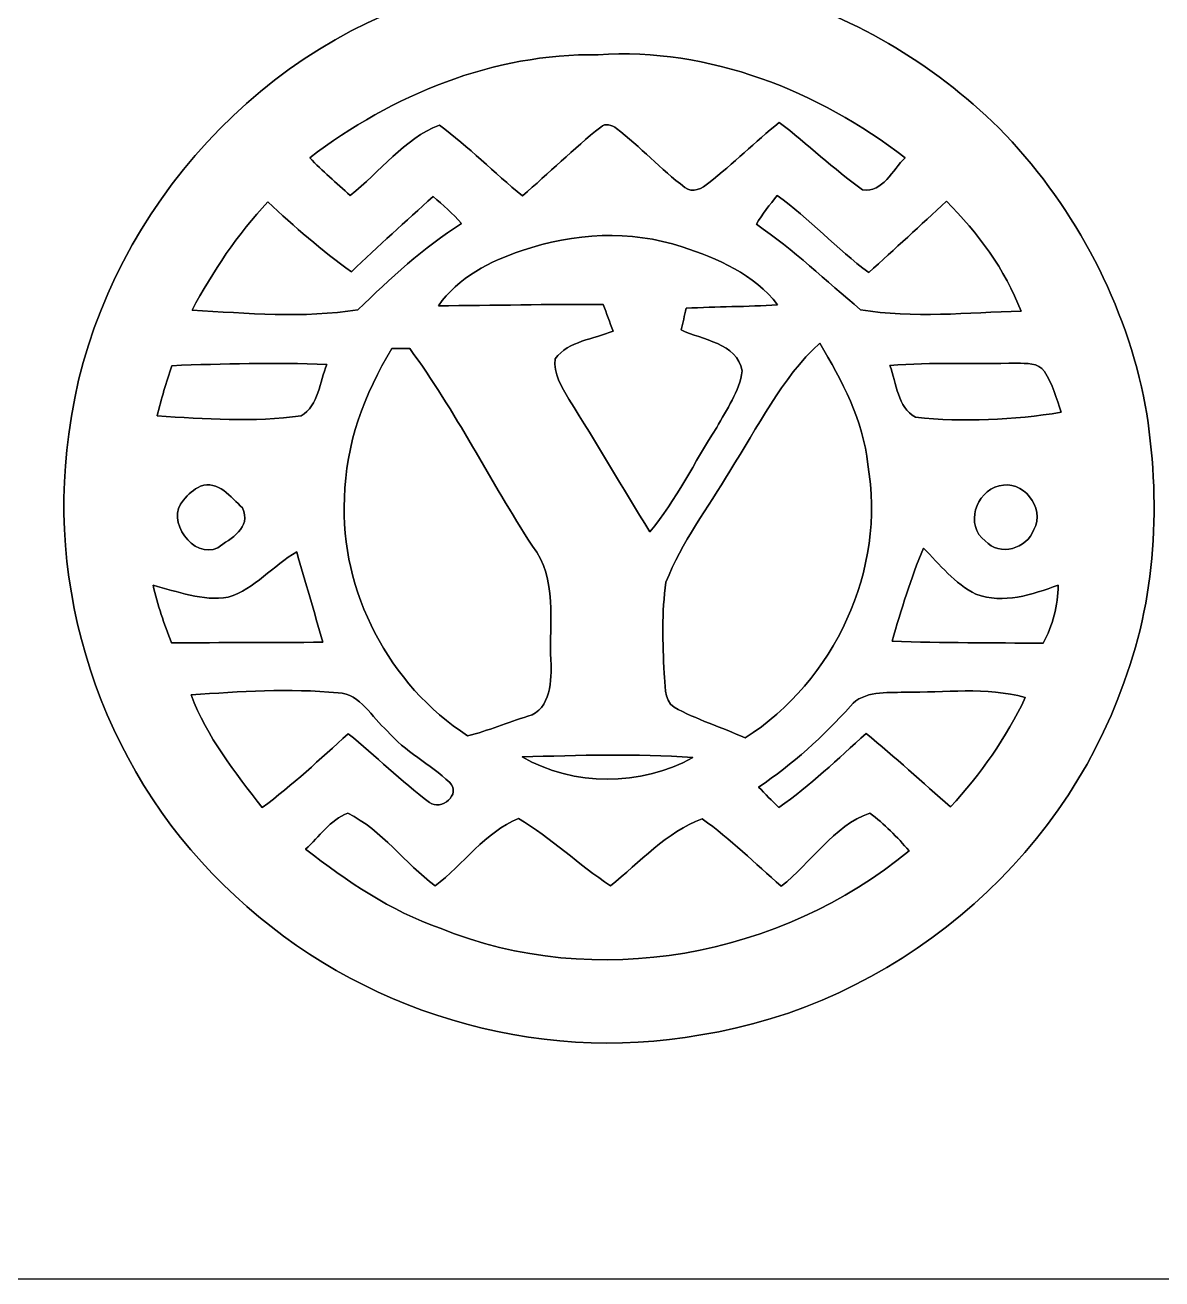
# Model space of a CAD drawing. Header units: centimetres. Extents: x -16.8 to 16.8, y -16.7 to 16.7.
# Drawn here: x -2.33 to 6.81, y -16.67 to -6.59 of the extents above; entities that cross this region are included whole.
import ezdxf

# ---------------------------------------------------------------- set-up
doc = ezdxf.new("R2010")
doc.units = ezdxf.units.CM
doc.header["$MEASUREMENT"] = 0
doc.layers.add('Layer 1', color=7, linetype='Continuous')

msp = doc.modelspace()

# ---------------------------------------------------------------- linework, layer by layer
at = {"layer": 'Layer 1', "color": 7}
for points, knots in [([(-16.77458, 16.66875), (-16.77458, 16.66875), (16.77458, 16.66875), (16.77458, 16.66875), (16.77458, 16.66875), (16.77458, 16.66875), (16.77458, -16.66875), (16.77458, -16.66875), (16.77458, -16.66875), (16.77458, -16.66875), (-16.77458, -16.66875), (-16.77458, -16.66875), (-16.77458, -16.66875), (-16.77458, -16.66875), (-16.77458, 16.66875), (-16.77458, 16.66875), (-16.77458, 16.66875), (-16.77458, 16.66875), (-16.77458, 16.66875), (-16.77458, 16.66875)], [0, 0, 0, 0, 0.16666667, 0.16666667, 0.16666667, 0.16666667, 0.33333333, 0.33333333, 0.33333333, 0.33333333, 0.5, 0.5, 0.5, 0.5, 0.66666667, 0.66666667, 0.66666667, 0.66666667, 1, 1, 1, 1]), ([(1.52083, -4.23827), (1.41464, -4.50462), (1.50424, -4.79143), (1.58362, -5.05107), (1.58362, -5.05107), (1.32256, -5.3781), (1.46262, -5.8233), (1.42734, -6.20501), (1.42734, -6.20501), (1.22908, -6.27521), (1.02482, -6.32777), (0.82762, -6.4008), (0.82762, -6.4008), (-0.65334, -6.92256), (-1.78435, -8.31956), (-1.98014, -9.87848), (-1.98014, -9.87848), (-2.17099, -11.23491), (-1.65911, -12.66649), (-0.64206, -13.58865), (-0.64206, -13.58865), (0.34114, -14.51857), (1.76742, -14.94719), (3.10056, -14.7066), (3.10056, -14.7066), (4.63585, -14.46671), (5.99475, -13.33782), (6.50275, -11.86815), (6.50275, -11.86815), (6.7758, -11.1379), (6.80014, -10.33392), (6.65939, -9.57227), (6.65939, -9.57227), (6.48617, -8.76229), (6.07519, -8.00735), (5.49487, -7.41645), (5.49487, -7.41645), (4.96394, -6.8901), (4.29824, -6.50487), (3.57964, -6.29955), (3.57964, -6.29955), (3.49497, -6.24911), (3.33057, -6.25687), (3.29142, -6.14362), (3.29142, -6.14362), (3.24767, -5.81166), (3.37714, -5.43736), (3.18805, -5.13786), (3.18805, -5.13786), (3.09104, -5.00662), (3.21486, -4.86339), (3.23674, -4.72863), (3.23674, -4.72863), (3.33093, -4.39385), (3.16653, -4.04072), (2.89913, -3.83999), (2.89913, -3.83999), (2.46556, -3.47592), (1.68981, -3.69111), (1.52083, -4.23827), (1.52083, -4.23827), (1.52083, -4.23827), (1.52083, -4.23827), (1.52083, -4.23827)], [0, 0, 0, 0, 0.05882353, 0.05882353, 0.05882353, 0.05882353, 0.11764706, 0.11764706, 0.11764706, 0.11764706, 0.17647059, 0.17647059, 0.17647059, 0.17647059, 0.23529412, 0.23529412, 0.23529412, 0.23529412, 0.29411765, 0.29411765, 0.29411765, 0.29411765, 0.35294118, 0.35294118, 0.35294118, 0.35294118, 0.41176471, 0.41176471, 0.41176471, 0.41176471, 0.47058824, 0.47058824, 0.47058824, 0.47058824, 0.52941176, 0.52941176, 0.52941176, 0.52941176, 0.58823529, 0.58823529, 0.58823529, 0.58823529, 0.64705882, 0.64705882, 0.64705882, 0.64705882, 0.70588235, 0.70588235, 0.70588235, 0.70588235, 0.76470588, 0.76470588, 0.76470588, 0.76470588, 0.82352941, 0.82352941, 0.82352941, 0.82352941, 0.88235294, 0.88235294, 0.88235294, 0.88235294, 1, 1, 1, 1]), ([(-0.04339, -7.65563), (0.61948, -7.14904), (1.43157, -6.81602), (2.27506, -6.82731), (2.27506, -6.82731), (3.1683, -6.7691), (4.04389, -7.11659), (4.74239, -7.65634), (4.74239, -7.65634), (4.64185, -7.74876), (4.56318, -7.9435), (4.4002, -7.91281), (4.4002, -7.91281), (4.1656, -7.747), (3.95958, -7.54415), (3.72992, -7.37129), (3.72992, -7.37129), (3.53836, -7.52969), (3.35844, -7.70184), (3.16512, -7.85812), (3.16512, -7.85812), (3.11256, -7.89905), (3.03283, -7.94844), (2.97215, -7.89376), (2.97215, -7.89376), (2.77707, -7.74982), (2.61549, -7.56603), (2.42182, -7.42103), (2.42182, -7.42103), (2.38866, -7.39211), (2.33045, -7.37553), (2.29517, -7.40869), (2.29517, -7.40869), (2.0768, -7.58296), (1.87889, -7.78122), (1.66617, -7.96219), (1.66617, -7.96219), (1.43898, -7.77769), (1.23366, -7.56708), (0.99871, -7.39316), (0.99871, -7.39316), (0.71473, -7.50323), (0.52105, -7.77169), (0.28187, -7.95831), (0.28187, -7.95831), (0.1711, -7.85954), (0.05786, -7.76393), (-0.04339, -7.65563)], [0, 0, 0, 0, 0.07692308, 0.07692308, 0.07692308, 0.07692308, 0.15384615, 0.15384615, 0.15384615, 0.15384615, 0.23076923, 0.23076923, 0.23076923, 0.23076923, 0.30769231, 0.30769231, 0.30769231, 0.30769231, 0.38461538, 0.38461538, 0.38461538, 0.38461538, 0.46153846, 0.46153846, 0.46153846, 0.46153846, 0.53846154, 0.53846154, 0.53846154, 0.53846154, 0.61538462, 0.61538462, 0.61538462, 0.61538462, 0.69230769, 0.69230769, 0.69230769, 0.69230769, 0.76923077, 0.76923077, 0.76923077, 0.76923077, 0.84615385, 0.84615385, 0.84615385, 0.84615385, 1, 1, 1, 1]), ([(3.71299, -7.95831), (3.9751, -8.14564), (4.19135, -8.38764), (4.45029, -8.57885), (4.45029, -8.57885), (4.65878, -8.38835), (4.86763, -8.1982), (5.07365, -8.00523), (5.07365, -8.00523), (5.32589, -8.25712), (5.54567, -8.5538), (5.67443, -8.88859), (5.67443, -8.88859), (5.24581, -8.90129), (4.80589, -8.9475), (4.38326, -8.87765), (4.38326, -8.87765), (4.10774, -8.64482), (3.84563, -8.39541), (3.54683, -8.19079), (3.54683, -8.19079), (3.59269, -8.10683), (3.65654, -8.03451), (3.71299, -7.95831)], [0, 0, 0, 0, 0.14285714, 0.14285714, 0.14285714, 0.14285714, 0.28571429, 0.28571429, 0.28571429, 0.28571429, 0.42857143, 0.42857143, 0.42857143, 0.42857143, 0.57142857, 0.57142857, 0.57142857, 0.57142857, 0.71428571, 0.71428571, 0.71428571, 0.71428571, 1, 1, 1, 1]), ([(0.29175, -8.57179), (0.50694, -8.36648), (0.72919, -8.16892), (0.94791, -7.96749), (0.94791, -7.96749), (1.02799, -8.03487), (1.10525, -8.10613), (1.17616, -8.18374), (1.17616, -8.18374), (0.86854, -8.37777), (0.60431, -8.62718), (0.34396, -8.87836), (0.34396, -8.87836), (-0.09278, -8.9475), (-0.54751, -8.90588), (-0.98954, -8.88189), (-0.98954, -8.88189), (-0.82303, -8.56791), (-0.62371, -8.27052), (-0.37994, -8.01123), (-0.37994, -8.01123), (-0.16545, -8.20879), (0.05221, -8.40458), (0.29175, -8.57179)], [0, 0, 0, 0, 0.14285714, 0.14285714, 0.14285714, 0.14285714, 0.28571429, 0.28571429, 0.28571429, 0.28571429, 0.42857143, 0.42857143, 0.42857143, 0.42857143, 0.57142857, 0.57142857, 0.57142857, 0.57142857, 0.71428571, 0.71428571, 0.71428571, 0.71428571, 1, 1, 1, 1]), ([(1.66511, -8.40246), (2.0761, -8.25818), (2.53436, -8.23524), (2.95028, -8.37177), (2.95028, -8.37177), (3.23533, -8.4642), (3.52954, -8.59367), (3.71722, -8.83708), (3.71722, -8.83708), (3.47274, -8.85578), (3.22721, -8.85049), (2.98309, -8.86636), (2.98309, -8.86636), (2.96933, -8.92387), (2.95522, -8.98137), (2.94146, -9.03923), (2.94146, -9.03923), (3.10974, -9.12178), (3.38949, -9.14329), (3.43288, -9.36872), (3.43288, -9.36872), (3.41312, -9.53629), (3.30482, -9.67811), (3.22792, -9.82451), (3.22792, -9.82451), (3.04765, -10.10285), (2.90513, -10.408), (2.68993, -10.66236), (2.68993, -10.66236), (2.47121, -10.30852), (2.26166, -9.94904), (2.03941, -9.59732), (2.03941, -9.59732), (1.98261, -9.49819), (1.9117, -9.39059), (1.92969, -9.271), (1.92969, -9.271), (2.04047, -9.12707), (2.23661, -9.11542), (2.3943, -9.04946), (2.3943, -9.04946), (2.36961, -8.97714), (2.34315, -8.90552), (2.31458, -8.83497), (2.31458, -8.83497), (1.8729, -8.83179), (1.43193, -8.84449), (0.9906, -8.84555), (0.9906, -8.84555), (1.149, -8.61907), (1.40829, -8.48572), (1.66511, -8.40246)], [0, 0, 0, 0, 0.07142857, 0.07142857, 0.07142857, 0.07142857, 0.14285714, 0.14285714, 0.14285714, 0.14285714, 0.21428571, 0.21428571, 0.21428571, 0.21428571, 0.28571429, 0.28571429, 0.28571429, 0.28571429, 0.35714286, 0.35714286, 0.35714286, 0.35714286, 0.42857143, 0.42857143, 0.42857143, 0.42857143, 0.5, 0.5, 0.5, 0.5, 0.57142857, 0.57142857, 0.57142857, 0.57142857, 0.64285714, 0.64285714, 0.64285714, 0.64285714, 0.71428571, 0.71428571, 0.71428571, 0.71428571, 0.78571429, 0.78571429, 0.78571429, 0.78571429, 0.85714286, 0.85714286, 0.85714286, 0.85714286, 1, 1, 1, 1]), ([(3.33199, -10.17517), (3.56059, -9.82345), (3.74297, -9.43257), (4.05659, -9.14506), (4.05659, -9.14506), (4.23227, -9.44809), (4.40831, -9.76595), (4.44182, -10.12155), (4.44182, -10.12155), (4.59352, -10.96504), (4.17336, -11.86427), (3.45546, -12.32006), (3.45546, -12.32006), (3.26672, -12.23257), (3.06529, -12.17401), (2.88466, -12.07135), (2.88466, -12.07135), (2.80035, -12.01632), (2.81517, -11.87803), (2.80494, -11.80077), (2.80494, -11.80077), (2.794, -11.55629), (2.78518, -11.309), (2.81975, -11.06734), (2.81975, -11.06734), (2.94569, -10.74632), (3.15842, -10.4708), (3.33199, -10.17517)], [0, 0, 0, 0, 0.125, 0.125, 0.125, 0.125, 0.25, 0.25, 0.25, 0.25, 0.375, 0.375, 0.375, 0.375, 0.5, 0.5, 0.5, 0.5, 0.625, 0.625, 0.625, 0.625, 0.75, 0.75, 0.75, 0.75, 1, 1, 1, 1]), ([(0.6156, -9.18916), (0.66358, -9.1888), (0.71155, -9.1888), (0.76024, -9.18916), (0.76024, -9.18916), (1.12924, -9.69292), (1.40758, -10.25454), (1.7466, -10.77807), (1.7466, -10.77807), (1.95192, -11.03701), (1.87784, -11.38978), (1.89512, -11.69564), (1.89512, -11.69564), (1.90112, -11.85016), (1.89653, -12.09075), (1.71062, -12.14614), (1.71062, -12.14614), (1.54693, -12.19235), (1.39065, -12.26291), (1.22555, -12.30348), (1.22555, -12.30348), (0.59584, -11.89214), (0.19861, -11.14601), (0.23671, -10.39072), (0.23671, -10.39072), (0.24236, -9.96244), (0.39758, -9.55216), (0.6156, -9.18916)], [0, 0, 0, 0, 0.125, 0.125, 0.125, 0.125, 0.25, 0.25, 0.25, 0.25, 0.375, 0.375, 0.375, 0.375, 0.5, 0.5, 0.5, 0.5, 0.625, 0.625, 0.625, 0.625, 0.75, 0.75, 0.75, 0.75, 1, 1, 1, 1]), ([(-1.15111, -9.32744), (-0.7366, -9.31157), (-0.32173, -9.30099), (0.09278, -9.31792), (0.09278, -9.31792), (0.03916, -9.45727), (0.0254, -9.64777), (-0.11113, -9.73032), (-0.11113, -9.73032), (-0.49424, -9.785), (-0.88477, -9.75325), (-1.26965, -9.73173), (-1.26965, -9.73173), (-1.23754, -9.59485), (-1.19627, -9.46044), (-1.15111, -9.32744)], [0, 0, 0, 0, 0.2, 0.2, 0.2, 0.2, 0.4, 0.4, 0.4, 0.4, 0.6, 0.6, 0.6, 0.6, 1, 1, 1, 1]), ([(4.62068, -9.32674), (4.9597, -9.29746), (5.29978, -9.31616), (5.63915, -9.30698), (5.63915, -9.30698), (5.71606, -9.31051), (5.81342, -9.30063), (5.86176, -9.37507), (5.86176, -9.37507), (5.92843, -9.47385), (5.95806, -9.59097), (5.99757, -9.70209), (5.99757, -9.70209), (5.61058, -9.76383), (5.21441, -9.78359), (4.82529, -9.74161), (4.82529, -9.74161), (4.6803, -9.66294), (4.67219, -9.46714), (4.62068, -9.32674)], [0, 0, 0, 0, 0.16666667, 0.16666667, 0.16666667, 0.16666667, 0.33333333, 0.33333333, 0.33333333, 0.33333333, 0.5, 0.5, 0.5, 0.5, 0.66666667, 0.66666667, 0.66666667, 0.66666667, 1, 1, 1, 1]), ([(-0.9211, -10.29688), (-0.78352, -10.24255), (-0.67345, -10.38754), (-0.58491, -10.46939), (-0.58491, -10.46939), (-0.50694, -10.63519), (-0.68086, -10.71457), (-0.7814, -10.79112), (-0.7814, -10.79112), (-0.97896, -10.88672), (-1.20791, -10.56957), (-1.05798, -10.40871), (-1.05798, -10.40871), (-1.02235, -10.36073), (-0.97508, -10.32193), (-0.9211, -10.29688)], [0, 0, 0, 0, 0.2, 0.2, 0.2, 0.2, 0.4, 0.4, 0.4, 0.4, 0.6, 0.6, 0.6, 0.6, 1, 1, 1, 1]), ([(5.49734, -10.29441), (5.68396, -10.2362), (5.87199, -10.46833), (5.77709, -10.64472), (5.77709, -10.64472), (5.72064, -10.79888), (5.50263, -10.86414), (5.38621, -10.73644), (5.38621, -10.73644), (5.22041, -10.61191), (5.30895, -10.33815), (5.49734, -10.29441)], [0, 0, 0, 0, 0.25, 0.25, 0.25, 0.25, 0.5, 0.5, 0.5, 0.5, 1, 1, 1, 1]), ([(-0.69921, -11.18905), (-0.48472, -11.12238), (-0.33867, -10.93399), (-0.14781, -10.82287), (-0.14781, -10.82287), (-0.08079, -11.06629), (-0.0067, -11.30723), (0.06174, -11.55065), (0.06174, -11.55065), (-0.34361, -11.55347), (-0.74859, -11.55382), (-1.15394, -11.55453), (-1.15394, -11.55453), (-1.21426, -11.40425), (-1.26541, -11.25044), (-1.30246, -11.09274), (-1.30246, -11.09274), (-1.10666, -11.14249), (-0.90417, -11.22327), (-0.69921, -11.18905)], [0, 0, 0, 0, 0.16666667, 0.16666667, 0.16666667, 0.16666667, 0.33333333, 0.33333333, 0.33333333, 0.33333333, 0.5, 0.5, 0.5, 0.5, 0.66666667, 0.66666667, 0.66666667, 0.66666667, 1, 1, 1, 1]), ([(4.88985, -10.79324), (5.02038, -10.92623), (5.14103, -11.07969), (5.31178, -11.1633), (5.31178, -11.1633), (5.53367, -11.24761), (5.76262, -11.16647), (5.97253, -11.09204), (5.97253, -11.09204), (5.97288, -11.25537), (5.92737, -11.41448), (5.85258, -11.55912), (5.85258, -11.55912), (5.44759, -11.55347), (5.04261, -11.55771), (4.63832, -11.54218), (4.63832, -11.54218), (4.71064, -11.28924), (4.78719, -11.03595), (4.88985, -10.79324)], [0, 0, 0, 0, 0.16666667, 0.16666667, 0.16666667, 0.16666667, 0.33333333, 0.33333333, 0.33333333, 0.33333333, 0.5, 0.5, 0.5, 0.5, 0.66666667, 0.66666667, 0.66666667, 0.66666667, 1, 1, 1, 1]), ([(-0.99519, -11.97398), (-0.6036, -11.94541), (-0.20814, -11.92036), (0.18415, -11.9567), (0.18415, -11.9567), (0.36759, -11.96411), (0.45367, -12.15707), (0.57961, -12.2622), (0.57961, -12.2622), (0.72073, -12.43154), (0.92392, -12.52784), (1.08162, -12.67813), (1.08162, -12.67813), (1.17863, -12.77303), (1.01177, -12.90884), (0.91899, -12.83899), (0.91899, -12.83899), (0.69215, -12.66543), (0.48719, -12.46576), (0.26599, -12.28619), (0.26599, -12.28619), (0.03986, -12.48904), (-0.18098, -12.7), (-0.42651, -12.88027), (-0.42651, -12.88027), (-0.63994, -12.59522), (-0.87383, -12.31371), (-0.99519, -11.97398)], [0, 0, 0, 0, 0.125, 0.125, 0.125, 0.125, 0.25, 0.25, 0.25, 0.25, 0.375, 0.375, 0.375, 0.375, 0.5, 0.5, 0.5, 0.5, 0.625, 0.625, 0.625, 0.625, 0.75, 0.75, 0.75, 0.75, 1, 1, 1, 1]), ([(4.30389, -12.06359), (4.41113, -11.93694), (4.5907, -11.95811), (4.73922, -11.95246), (4.73922, -11.95246), (5.0606, -11.95564), (5.39327, -11.90731), (5.7083, -11.9948), (5.7083, -11.9948), (5.55625, -12.31865), (5.34811, -12.6111), (5.10716, -12.87463), (5.10716, -12.87463), (4.88209, -12.67672), (4.66055, -12.47457), (4.42948, -12.28372), (4.42948, -12.28372), (4.20123, -12.48869), (3.97898, -12.70247), (3.72745, -12.87886), (3.72745, -12.87886), (3.67206, -12.82488), (3.61774, -12.77056), (3.56482, -12.71482), (3.56482, -12.71482), (3.83963, -12.53137), (4.08305, -12.30771), (4.30389, -12.06359)], [0, 0, 0, 0, 0.125, 0.125, 0.125, 0.125, 0.25, 0.25, 0.25, 0.25, 0.375, 0.375, 0.375, 0.375, 0.5, 0.5, 0.5, 0.5, 0.625, 0.625, 0.625, 0.625, 0.75, 0.75, 0.75, 0.75, 1, 1, 1, 1]), ([(1.66299, -12.47175), (2.11914, -12.46082), (2.57951, -12.44283), (3.0353, -12.47846), (3.0353, -12.47846), (2.61373, -12.70988), (2.08068, -12.71235), (1.66299, -12.47175)], [0, 0, 0, 0, 0.33333333, 0.33333333, 0.33333333, 0.33333333, 1, 1, 1, 1]), ([(-0.0762, -13.21364), (0.03351, -13.11557), (0.1203, -12.97764), (0.26353, -12.92578), (0.26353, -12.92578), (0.53904, -13.06124), (0.72143, -13.32689), (0.96414, -13.50963), (0.96414, -13.50963), (1.19168, -13.33676), (1.36701, -13.07712), (1.63513, -12.96635), (1.63513, -12.96635), (1.89512, -13.12616), (2.11984, -13.33747), (2.37314, -13.50857), (2.37314, -13.50857), (2.60985, -13.32089), (2.82504, -13.0743), (3.1115, -12.97129), (3.1115, -12.97129), (3.33939, -13.13145), (3.53554, -13.33041), (3.74615, -13.51174), (3.74615, -13.51174), (3.98639, -13.32618), (4.16454, -13.02667), (4.45841, -12.92401), (4.45841, -12.92401), (4.57482, -13.01186), (4.6796, -13.11628), (4.77379, -13.22776), (4.77379, -13.22776), (3.74615, -14.08148), (2.24931, -14.35664), (1.00401, -13.85006), (1.00401, -13.85006), (0.60713, -13.70965), (0.25294, -13.47188), (-0.0762, -13.21364)], [0, 0, 0, 0, 0.09090909, 0.09090909, 0.09090909, 0.09090909, 0.18181818, 0.18181818, 0.18181818, 0.18181818, 0.27272727, 0.27272727, 0.27272727, 0.27272727, 0.36363636, 0.36363636, 0.36363636, 0.36363636, 0.45454545, 0.45454545, 0.45454545, 0.45454545, 0.54545455, 0.54545455, 0.54545455, 0.54545455, 0.63636364, 0.63636364, 0.63636364, 0.63636364, 0.72727273, 0.72727273, 0.72727273, 0.72727273, 0.81818182, 0.81818182, 0.81818182, 0.81818182, 1, 1, 1, 1])]:
    msp.add_open_spline(points, degree=3, knots=knots, dxfattribs=at)
at = {"layer": 'Layer 1', "color": 250}
for points, knots in [([(1.52083, -4.23827), (1.68981, -3.69111), (2.46556, -3.47592), (2.89913, -3.83999), (2.89913, -3.83999), (3.16653, -4.04072), (3.33093, -4.39385), (3.23674, -4.72863), (3.23674, -4.72863), (3.21486, -4.86339), (3.09104, -5.00662), (3.18805, -5.13786), (3.18805, -5.13786), (3.37714, -5.43736), (3.24767, -5.81166), (3.29142, -6.14362), (3.29142, -6.14362), (3.33057, -6.25687), (3.49497, -6.24911), (3.57964, -6.29955), (3.57964, -6.29955), (4.29824, -6.50487), (4.96394, -6.8901), (5.49487, -7.41645), (5.49487, -7.41645), (6.07519, -8.00735), (6.48617, -8.76229), (6.65939, -9.57227), (6.65939, -9.57227), (6.80014, -10.33392), (6.7758, -11.1379), (6.50275, -11.86815), (6.50275, -11.86815), (5.99475, -13.33782), (4.63585, -14.46671), (3.10056, -14.7066), (3.10056, -14.7066), (1.76742, -14.94719), (0.34114, -14.51857), (-0.64206, -13.58865), (-0.64206, -13.58865), (-1.65911, -12.66649), (-2.17099, -11.23491), (-1.98014, -9.87848), (-1.98014, -9.87848), (-1.78435, -8.31956), (-0.65334, -6.92256), (0.82762, -6.4008), (0.82762, -6.4008), (1.02482, -6.32777), (1.22908, -6.27521), (1.42734, -6.20501), (1.42734, -6.20501), (1.46262, -5.8233), (1.32256, -5.3781), (1.58362, -5.05107), (1.58362, -5.05107), (1.50424, -4.79143), (1.41464, -4.50462), (1.52083, -4.23827), (1.52083, -4.23827), (1.52083, -4.23827), (1.52083, -4.23827), (1.52083, -4.23827)], [0, 0, 0, 0, 0.05882353, 0.05882353, 0.05882353, 0.05882353, 0.11764706, 0.11764706, 0.11764706, 0.11764706, 0.17647059, 0.17647059, 0.17647059, 0.17647059, 0.23529412, 0.23529412, 0.23529412, 0.23529412, 0.29411765, 0.29411765, 0.29411765, 0.29411765, 0.35294118, 0.35294118, 0.35294118, 0.35294118, 0.41176471, 0.41176471, 0.41176471, 0.41176471, 0.47058824, 0.47058824, 0.47058824, 0.47058824, 0.52941176, 0.52941176, 0.52941176, 0.52941176, 0.58823529, 0.58823529, 0.58823529, 0.58823529, 0.64705882, 0.64705882, 0.64705882, 0.64705882, 0.70588235, 0.70588235, 0.70588235, 0.70588235, 0.76470588, 0.76470588, 0.76470588, 0.76470588, 0.82352941, 0.82352941, 0.82352941, 0.82352941, 0.88235294, 0.88235294, 0.88235294, 0.88235294, 1, 1, 1, 1]), ([(-0.04339, -7.65563), (0.05786, -7.76393), (0.1711, -7.85954), (0.28187, -7.95831), (0.28187, -7.95831), (0.52105, -7.77169), (0.71473, -7.50323), (0.99871, -7.39316), (0.99871, -7.39316), (1.23366, -7.56708), (1.43898, -7.77769), (1.66617, -7.96219), (1.66617, -7.96219), (1.87889, -7.78122), (2.0768, -7.58296), (2.29517, -7.40869), (2.29517, -7.40869), (2.33045, -7.37553), (2.38866, -7.39211), (2.42182, -7.42103), (2.42182, -7.42103), (2.61549, -7.56603), (2.77707, -7.74982), (2.97215, -7.89376), (2.97215, -7.89376), (3.03283, -7.94844), (3.11256, -7.89905), (3.16512, -7.85812), (3.16512, -7.85812), (3.35844, -7.70184), (3.53836, -7.52969), (3.72992, -7.37129), (3.72992, -7.37129), (3.95958, -7.54415), (4.1656, -7.747), (4.4002, -7.91281), (4.4002, -7.91281), (4.56318, -7.9435), (4.64185, -7.74876), (4.74239, -7.65634), (4.74239, -7.65634), (4.04389, -7.11659), (3.1683, -6.7691), (2.27506, -6.82731), (2.27506, -6.82731), (1.43157, -6.81602), (0.61948, -7.14904), (-0.04339, -7.65563), (-0.04339, -7.65563), (-0.04339, -7.65563), (-0.04339, -7.65563), (-0.04339, -7.65563)], [0, 0, 0, 0, 0.07142857, 0.07142857, 0.07142857, 0.07142857, 0.14285714, 0.14285714, 0.14285714, 0.14285714, 0.21428571, 0.21428571, 0.21428571, 0.21428571, 0.28571429, 0.28571429, 0.28571429, 0.28571429, 0.35714286, 0.35714286, 0.35714286, 0.35714286, 0.42857143, 0.42857143, 0.42857143, 0.42857143, 0.5, 0.5, 0.5, 0.5, 0.57142857, 0.57142857, 0.57142857, 0.57142857, 0.64285714, 0.64285714, 0.64285714, 0.64285714, 0.71428571, 0.71428571, 0.71428571, 0.71428571, 0.78571429, 0.78571429, 0.78571429, 0.78571429, 0.85714286, 0.85714286, 0.85714286, 0.85714286, 1, 1, 1, 1]), ([(3.71299, -7.95831), (3.65654, -8.03451), (3.59269, -8.10683), (3.54683, -8.19079), (3.54683, -8.19079), (3.84563, -8.39541), (4.10774, -8.64482), (4.38326, -8.87765), (4.38326, -8.87765), (4.80589, -8.9475), (5.24581, -8.90129), (5.67443, -8.88859), (5.67443, -8.88859), (5.54567, -8.5538), (5.32589, -8.25712), (5.07365, -8.00523), (5.07365, -8.00523), (4.86763, -8.1982), (4.65878, -8.38835), (4.45029, -8.57885), (4.45029, -8.57885), (4.19135, -8.38764), (3.9751, -8.14564), (3.71299, -7.95831), (3.71299, -7.95831), (3.71299, -7.95831), (3.71299, -7.95831), (3.71299, -7.95831)], [0, 0, 0, 0, 0.125, 0.125, 0.125, 0.125, 0.25, 0.25, 0.25, 0.25, 0.375, 0.375, 0.375, 0.375, 0.5, 0.5, 0.5, 0.5, 0.625, 0.625, 0.625, 0.625, 0.75, 0.75, 0.75, 0.75, 1, 1, 1, 1]), ([(0.29175, -8.57179), (0.05221, -8.40458), (-0.16545, -8.20879), (-0.37994, -8.01123), (-0.37994, -8.01123), (-0.62371, -8.27052), (-0.82303, -8.56791), (-0.98954, -8.88189), (-0.98954, -8.88189), (-0.54751, -8.90588), (-0.09278, -8.9475), (0.34396, -8.87836), (0.34396, -8.87836), (0.60431, -8.62718), (0.86854, -8.37777), (1.17616, -8.18374), (1.17616, -8.18374), (1.10525, -8.10613), (1.02799, -8.03487), (0.94791, -7.96749), (0.94791, -7.96749), (0.72919, -8.16892), (0.50694, -8.36648), (0.29175, -8.57179), (0.29175, -8.57179), (0.29175, -8.57179), (0.29175, -8.57179), (0.29175, -8.57179)], [0, 0, 0, 0, 0.125, 0.125, 0.125, 0.125, 0.25, 0.25, 0.25, 0.25, 0.375, 0.375, 0.375, 0.375, 0.5, 0.5, 0.5, 0.5, 0.625, 0.625, 0.625, 0.625, 0.75, 0.75, 0.75, 0.75, 1, 1, 1, 1]), ([(1.66511, -8.40246), (1.40829, -8.48572), (1.149, -8.61907), (0.9906, -8.84555), (0.9906, -8.84555), (1.43193, -8.84449), (1.8729, -8.83179), (2.31458, -8.83497), (2.31458, -8.83497), (2.34315, -8.90552), (2.36961, -8.97714), (2.3943, -9.04946), (2.3943, -9.04946), (2.23661, -9.11542), (2.04047, -9.12707), (1.92969, -9.271), (1.92969, -9.271), (1.9117, -9.39059), (1.98261, -9.49819), (2.03941, -9.59732), (2.03941, -9.59732), (2.26166, -9.94904), (2.47121, -10.30852), (2.68993, -10.66236), (2.68993, -10.66236), (2.90513, -10.408), (3.04765, -10.10285), (3.22792, -9.82451), (3.22792, -9.82451), (3.30482, -9.67811), (3.41312, -9.53629), (3.43288, -9.36872), (3.43288, -9.36872), (3.38949, -9.14329), (3.10974, -9.12178), (2.94146, -9.03923), (2.94146, -9.03923), (2.95522, -8.98137), (2.96933, -8.92387), (2.98309, -8.86636), (2.98309, -8.86636), (3.22721, -8.85049), (3.47274, -8.85578), (3.71722, -8.83708), (3.71722, -8.83708), (3.52954, -8.59367), (3.23533, -8.4642), (2.95028, -8.37177), (2.95028, -8.37177), (2.53436, -8.23524), (2.0761, -8.25818), (1.66511, -8.40246), (1.66511, -8.40246), (1.66511, -8.40246), (1.66511, -8.40246), (1.66511, -8.40246)], [0, 0, 0, 0, 0.06666667, 0.06666667, 0.06666667, 0.06666667, 0.13333333, 0.13333333, 0.13333333, 0.13333333, 0.2, 0.2, 0.2, 0.2, 0.26666667, 0.26666667, 0.26666667, 0.26666667, 0.33333333, 0.33333333, 0.33333333, 0.33333333, 0.4, 0.4, 0.4, 0.4, 0.46666667, 0.46666667, 0.46666667, 0.46666667, 0.53333333, 0.53333333, 0.53333333, 0.53333333, 0.6, 0.6, 0.6, 0.6, 0.66666667, 0.66666667, 0.66666667, 0.66666667, 0.73333333, 0.73333333, 0.73333333, 0.73333333, 0.8, 0.8, 0.8, 0.8, 0.86666667, 0.86666667, 0.86666667, 0.86666667, 1, 1, 1, 1]), ([(3.33199, -10.17517), (3.15842, -10.4708), (2.94569, -10.74632), (2.81975, -11.06734), (2.81975, -11.06734), (2.78518, -11.309), (2.794, -11.55629), (2.80494, -11.80077), (2.80494, -11.80077), (2.81517, -11.87803), (2.80035, -12.01632), (2.88466, -12.07135), (2.88466, -12.07135), (3.06529, -12.17401), (3.26672, -12.23257), (3.45546, -12.32006), (3.45546, -12.32006), (4.17336, -11.86427), (4.59352, -10.96504), (4.44182, -10.12155), (4.44182, -10.12155), (4.40831, -9.76595), (4.23227, -9.44809), (4.05659, -9.14506), (4.05659, -9.14506), (3.74297, -9.43257), (3.56059, -9.82345), (3.33199, -10.17517), (3.33199, -10.17517), (3.33199, -10.17517), (3.33199, -10.17517), (3.33199, -10.17517)], [0, 0, 0, 0, 0.11111111, 0.11111111, 0.11111111, 0.11111111, 0.22222222, 0.22222222, 0.22222222, 0.22222222, 0.33333333, 0.33333333, 0.33333333, 0.33333333, 0.44444444, 0.44444444, 0.44444444, 0.44444444, 0.55555556, 0.55555556, 0.55555556, 0.55555556, 0.66666667, 0.66666667, 0.66666667, 0.66666667, 0.77777778, 0.77777778, 0.77777778, 0.77777778, 1, 1, 1, 1]), ([(0.6156, -9.18916), (0.39758, -9.55216), (0.24236, -9.96244), (0.23671, -10.39072), (0.23671, -10.39072), (0.19861, -11.14601), (0.59584, -11.89214), (1.22555, -12.30348), (1.22555, -12.30348), (1.39065, -12.26291), (1.54693, -12.19235), (1.71062, -12.14614), (1.71062, -12.14614), (1.89653, -12.09075), (1.90112, -11.85016), (1.89512, -11.69564), (1.89512, -11.69564), (1.87784, -11.38978), (1.95192, -11.03701), (1.7466, -10.77807), (1.7466, -10.77807), (1.40758, -10.25454), (1.12924, -9.69292), (0.76024, -9.18916), (0.76024, -9.18916), (0.71155, -9.1888), (0.66358, -9.1888), (0.6156, -9.18916), (0.6156, -9.18916), (0.6156, -9.18916), (0.6156, -9.18916), (0.6156, -9.18916)], [0, 0, 0, 0, 0.11111111, 0.11111111, 0.11111111, 0.11111111, 0.22222222, 0.22222222, 0.22222222, 0.22222222, 0.33333333, 0.33333333, 0.33333333, 0.33333333, 0.44444444, 0.44444444, 0.44444444, 0.44444444, 0.55555556, 0.55555556, 0.55555556, 0.55555556, 0.66666667, 0.66666667, 0.66666667, 0.66666667, 0.77777778, 0.77777778, 0.77777778, 0.77777778, 1, 1, 1, 1]), ([(-1.15111, -9.32744), (-1.19627, -9.46044), (-1.23754, -9.59485), (-1.26965, -9.73173), (-1.26965, -9.73173), (-0.88477, -9.75325), (-0.49424, -9.785), (-0.11113, -9.73032), (-0.11113, -9.73032), (0.0254, -9.64777), (0.03916, -9.45727), (0.09278, -9.31792), (0.09278, -9.31792), (-0.32173, -9.30099), (-0.7366, -9.31157), (-1.15111, -9.32744), (-1.15111, -9.32744), (-1.15111, -9.32744), (-1.15111, -9.32744), (-1.15111, -9.32744)], [0, 0, 0, 0, 0.16666667, 0.16666667, 0.16666667, 0.16666667, 0.33333333, 0.33333333, 0.33333333, 0.33333333, 0.5, 0.5, 0.5, 0.5, 0.66666667, 0.66666667, 0.66666667, 0.66666667, 1, 1, 1, 1]), ([(4.62068, -9.32674), (4.67219, -9.46714), (4.6803, -9.66294), (4.82529, -9.74161), (4.82529, -9.74161), (5.21441, -9.78359), (5.61058, -9.76383), (5.99757, -9.70209), (5.99757, -9.70209), (5.95806, -9.59097), (5.92843, -9.47385), (5.86176, -9.37507), (5.86176, -9.37507), (5.81342, -9.30063), (5.71606, -9.31051), (5.63915, -9.30698), (5.63915, -9.30698), (5.29978, -9.31616), (4.9597, -9.29746), (4.62068, -9.32674), (4.62068, -9.32674), (4.62068, -9.32674), (4.62068, -9.32674), (4.62068, -9.32674)], [0, 0, 0, 0, 0.14285714, 0.14285714, 0.14285714, 0.14285714, 0.28571429, 0.28571429, 0.28571429, 0.28571429, 0.42857143, 0.42857143, 0.42857143, 0.42857143, 0.57142857, 0.57142857, 0.57142857, 0.57142857, 0.71428571, 0.71428571, 0.71428571, 0.71428571, 1, 1, 1, 1]), ([(-0.9211, -10.29688), (-0.97508, -10.32193), (-1.02235, -10.36073), (-1.05798, -10.40871), (-1.05798, -10.40871), (-1.20791, -10.56957), (-0.97896, -10.88672), (-0.7814, -10.79112), (-0.7814, -10.79112), (-0.68086, -10.71457), (-0.50694, -10.63519), (-0.58491, -10.46939), (-0.58491, -10.46939), (-0.67345, -10.38754), (-0.78352, -10.24255), (-0.9211, -10.29688), (-0.9211, -10.29688), (-0.9211, -10.29688), (-0.9211, -10.29688), (-0.9211, -10.29688)], [0, 0, 0, 0, 0.16666667, 0.16666667, 0.16666667, 0.16666667, 0.33333333, 0.33333333, 0.33333333, 0.33333333, 0.5, 0.5, 0.5, 0.5, 0.66666667, 0.66666667, 0.66666667, 0.66666667, 1, 1, 1, 1]), ([(5.49734, -10.29441), (5.30895, -10.33815), (5.22041, -10.61191), (5.38621, -10.73644), (5.38621, -10.73644), (5.50263, -10.86414), (5.72064, -10.79888), (5.77709, -10.64472), (5.77709, -10.64472), (5.87199, -10.46833), (5.68396, -10.2362), (5.49734, -10.29441), (5.49734, -10.29441), (5.49734, -10.29441), (5.49734, -10.29441), (5.49734, -10.29441)], [0, 0, 0, 0, 0.2, 0.2, 0.2, 0.2, 0.4, 0.4, 0.4, 0.4, 0.6, 0.6, 0.6, 0.6, 1, 1, 1, 1]), ([(-0.69921, -11.18905), (-0.90417, -11.22327), (-1.10666, -11.14249), (-1.30246, -11.09274), (-1.30246, -11.09274), (-1.26541, -11.25044), (-1.21426, -11.40425), (-1.15394, -11.55453), (-1.15394, -11.55453), (-0.74859, -11.55382), (-0.34361, -11.55347), (0.06174, -11.55065), (0.06174, -11.55065), (-0.0067, -11.30723), (-0.08079, -11.06629), (-0.14781, -10.82287), (-0.14781, -10.82287), (-0.33867, -10.93399), (-0.48472, -11.12238), (-0.69921, -11.18905), (-0.69921, -11.18905), (-0.69921, -11.18905), (-0.69921, -11.18905), (-0.69921, -11.18905)], [0, 0, 0, 0, 0.14285714, 0.14285714, 0.14285714, 0.14285714, 0.28571429, 0.28571429, 0.28571429, 0.28571429, 0.42857143, 0.42857143, 0.42857143, 0.42857143, 0.57142857, 0.57142857, 0.57142857, 0.57142857, 0.71428571, 0.71428571, 0.71428571, 0.71428571, 1, 1, 1, 1]), ([(4.88985, -10.79324), (4.78719, -11.03595), (4.71064, -11.28924), (4.63832, -11.54218), (4.63832, -11.54218), (5.04261, -11.55771), (5.44759, -11.55347), (5.85258, -11.55912), (5.85258, -11.55912), (5.92737, -11.41448), (5.97288, -11.25537), (5.97253, -11.09204), (5.97253, -11.09204), (5.76262, -11.16647), (5.53367, -11.24761), (5.31178, -11.1633), (5.31178, -11.1633), (5.14103, -11.07969), (5.02038, -10.92623), (4.88985, -10.79324), (4.88985, -10.79324), (4.88985, -10.79324), (4.88985, -10.79324), (4.88985, -10.79324)], [0, 0, 0, 0, 0.14285714, 0.14285714, 0.14285714, 0.14285714, 0.28571429, 0.28571429, 0.28571429, 0.28571429, 0.42857143, 0.42857143, 0.42857143, 0.42857143, 0.57142857, 0.57142857, 0.57142857, 0.57142857, 0.71428571, 0.71428571, 0.71428571, 0.71428571, 1, 1, 1, 1]), ([(-0.99519, -11.97398), (-0.87383, -12.31371), (-0.63994, -12.59522), (-0.42651, -12.88027), (-0.42651, -12.88027), (-0.18098, -12.7), (0.03986, -12.48904), (0.26599, -12.28619), (0.26599, -12.28619), (0.48719, -12.46576), (0.69215, -12.66543), (0.91899, -12.83899), (0.91899, -12.83899), (1.01177, -12.90884), (1.17863, -12.77303), (1.08162, -12.67813), (1.08162, -12.67813), (0.92392, -12.52784), (0.72073, -12.43154), (0.57961, -12.2622), (0.57961, -12.2622), (0.45367, -12.15707), (0.36759, -11.96411), (0.18415, -11.9567), (0.18415, -11.9567), (-0.20814, -11.92036), (-0.6036, -11.94541), (-0.99519, -11.97398), (-0.99519, -11.97398), (-0.99519, -11.97398), (-0.99519, -11.97398), (-0.99519, -11.97398)], [0, 0, 0, 0, 0.11111111, 0.11111111, 0.11111111, 0.11111111, 0.22222222, 0.22222222, 0.22222222, 0.22222222, 0.33333333, 0.33333333, 0.33333333, 0.33333333, 0.44444444, 0.44444444, 0.44444444, 0.44444444, 0.55555556, 0.55555556, 0.55555556, 0.55555556, 0.66666667, 0.66666667, 0.66666667, 0.66666667, 0.77777778, 0.77777778, 0.77777778, 0.77777778, 1, 1, 1, 1]), ([(4.30389, -12.06359), (4.08305, -12.30771), (3.83963, -12.53137), (3.56482, -12.71482), (3.56482, -12.71482), (3.61774, -12.77056), (3.67206, -12.82488), (3.72745, -12.87886), (3.72745, -12.87886), (3.97898, -12.70247), (4.20123, -12.48869), (4.42948, -12.28372), (4.42948, -12.28372), (4.66055, -12.47457), (4.88209, -12.67672), (5.10716, -12.87463), (5.10716, -12.87463), (5.34811, -12.6111), (5.55625, -12.31865), (5.7083, -11.9948), (5.7083, -11.9948), (5.39327, -11.90731), (5.0606, -11.95564), (4.73922, -11.95246), (4.73922, -11.95246), (4.5907, -11.95811), (4.41113, -11.93694), (4.30389, -12.06359), (4.30389, -12.06359), (4.30389, -12.06359), (4.30389, -12.06359), (4.30389, -12.06359)], [0, 0, 0, 0, 0.11111111, 0.11111111, 0.11111111, 0.11111111, 0.22222222, 0.22222222, 0.22222222, 0.22222222, 0.33333333, 0.33333333, 0.33333333, 0.33333333, 0.44444444, 0.44444444, 0.44444444, 0.44444444, 0.55555556, 0.55555556, 0.55555556, 0.55555556, 0.66666667, 0.66666667, 0.66666667, 0.66666667, 0.77777778, 0.77777778, 0.77777778, 0.77777778, 1, 1, 1, 1]), ([(1.66299, -12.47175), (2.08068, -12.71235), (2.61373, -12.70988), (3.0353, -12.47846), (3.0353, -12.47846), (2.57951, -12.44283), (2.11914, -12.46082), (1.66299, -12.47175), (1.66299, -12.47175), (1.66299, -12.47175), (1.66299, -12.47175), (1.66299, -12.47175)], [0, 0, 0, 0, 0.25, 0.25, 0.25, 0.25, 0.5, 0.5, 0.5, 0.5, 1, 1, 1, 1]), ([(-0.0762, -13.21364), (0.25294, -13.47188), (0.60713, -13.70965), (1.00401, -13.85006), (1.00401, -13.85006), (2.24931, -14.35664), (3.74615, -14.08148), (4.77379, -13.22776), (4.77379, -13.22776), (4.6796, -13.11628), (4.57482, -13.01186), (4.45841, -12.92401), (4.45841, -12.92401), (4.16454, -13.02667), (3.98639, -13.32618), (3.74615, -13.51174), (3.74615, -13.51174), (3.53554, -13.33041), (3.33939, -13.13145), (3.1115, -12.97129), (3.1115, -12.97129), (2.82504, -13.0743), (2.60985, -13.32089), (2.37314, -13.50857), (2.37314, -13.50857), (2.11984, -13.33747), (1.89512, -13.12616), (1.63513, -12.96635), (1.63513, -12.96635), (1.36701, -13.07712), (1.19168, -13.33676), (0.96414, -13.50963), (0.96414, -13.50963), (0.72143, -13.32689), (0.53904, -13.06124), (0.26353, -12.92578), (0.26353, -12.92578), (0.1203, -12.97764), (0.03351, -13.11557), (-0.0762, -13.21364)], [0, 0, 0, 0, 0.09090909, 0.09090909, 0.09090909, 0.09090909, 0.18181818, 0.18181818, 0.18181818, 0.18181818, 0.27272727, 0.27272727, 0.27272727, 0.27272727, 0.36363636, 0.36363636, 0.36363636, 0.36363636, 0.45454545, 0.45454545, 0.45454545, 0.45454545, 0.54545455, 0.54545455, 0.54545455, 0.54545455, 0.63636364, 0.63636364, 0.63636364, 0.63636364, 0.72727273, 0.72727273, 0.72727273, 0.72727273, 0.81818182, 0.81818182, 0.81818182, 0.81818182, 1, 1, 1, 1])]:
    msp.add_open_spline(points, degree=3, knots=knots, dxfattribs=at)

doc.saveas('drawing.dxf')
